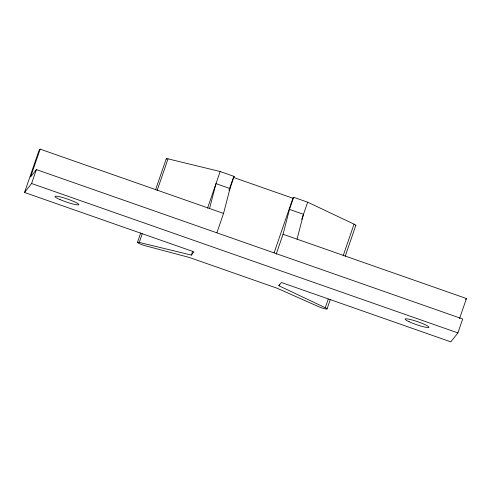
<?xml version="1.0" encoding="UTF-8"?>
<svg xmlns="http://www.w3.org/2000/svg" width="491" height="491" viewBox="0 0 491 491"><rect width="100%" height="100%" fill="white"/><g stroke="black" fill="none" stroke-linecap="round" stroke-linejoin="round"><path stroke-width="0.74" d="M209.553 208.503L215.985 183.64L229.984 188.55L223.552 213.407L216.912 232.691M276.163 254.258L283.055 234.256L289.487 209.399L293.661 197.278L307.661 202.182L354.054 224.148A5.8 0.724 19 0 1 355.263 225.473M297.055 239.166L303.487 214.303L289.487 209.399M279.379 284.314L278.882 285.756L325.275 307.722A5.8 0.724 19 0 1 326.484 309.048L325.674 308.937A5.8 0.724 19 0 1 319.101 306.881L276.979 288.174L189.483 257.511L145.385 245.764A5.812 0.73 19 0 1 138.413 243.143A5.812 0.73 19 0 1 139.254 242.425L191.386 255.093L193.945 251.834L24.55 192.466L38.936 150.682L40.158 149.135L223.552 213.407M40.158 149.135L30.565 176.993L36.395 169.585L462.688 318.984L457.894 332.91L450.842 341.865L281.447 282.497L278.882 285.756M24.55 192.466L31.596 183.511L36.395 169.585M137.492 242.309L140.721 232.943M155.604 189.716L166.271 158.734M139.254 242.425L142.23 233.784M157.114 190.551L168.032 158.851L220.158 171.519L234.158 176.422L229.984 188.55M191.386 255.093L192.625 251.484M207.54 208.178L220.158 171.519M228.947 190.318L233.151 178.11M274.107 252.81L292.9 198.247L293.661 197.278M301.744 219.36L307.661 202.182M325.275 307.722L328.252 299.074M343.135 255.848L354.054 224.148M327.08 308.857L330.308 299.492M345.191 256.265L355.858 225.289M459.564 318.53L466.45 298.534L283.055 234.256M234.158 176.422L233.397 177.392L292.9 198.247M465.64 299.565L466.45 298.534M31.596 183.511L457.894 332.91M166.584 159.207A5.812 0.73 19 0 1 168.032 158.851M60.037 199.573A12.619 1.583 19 0 0 78.787 204.692A12.619 1.583 19 0 0 61.829 197.296A12.619 1.583 19 0 0 60.037 199.573M409.126 321.74A12.619 1.583 19 0 0 428.747 327.46A12.619 1.583 19 0 0 413.262 320.304A12.619 1.583 19 0 0 409.126 321.74"/></g></svg>
